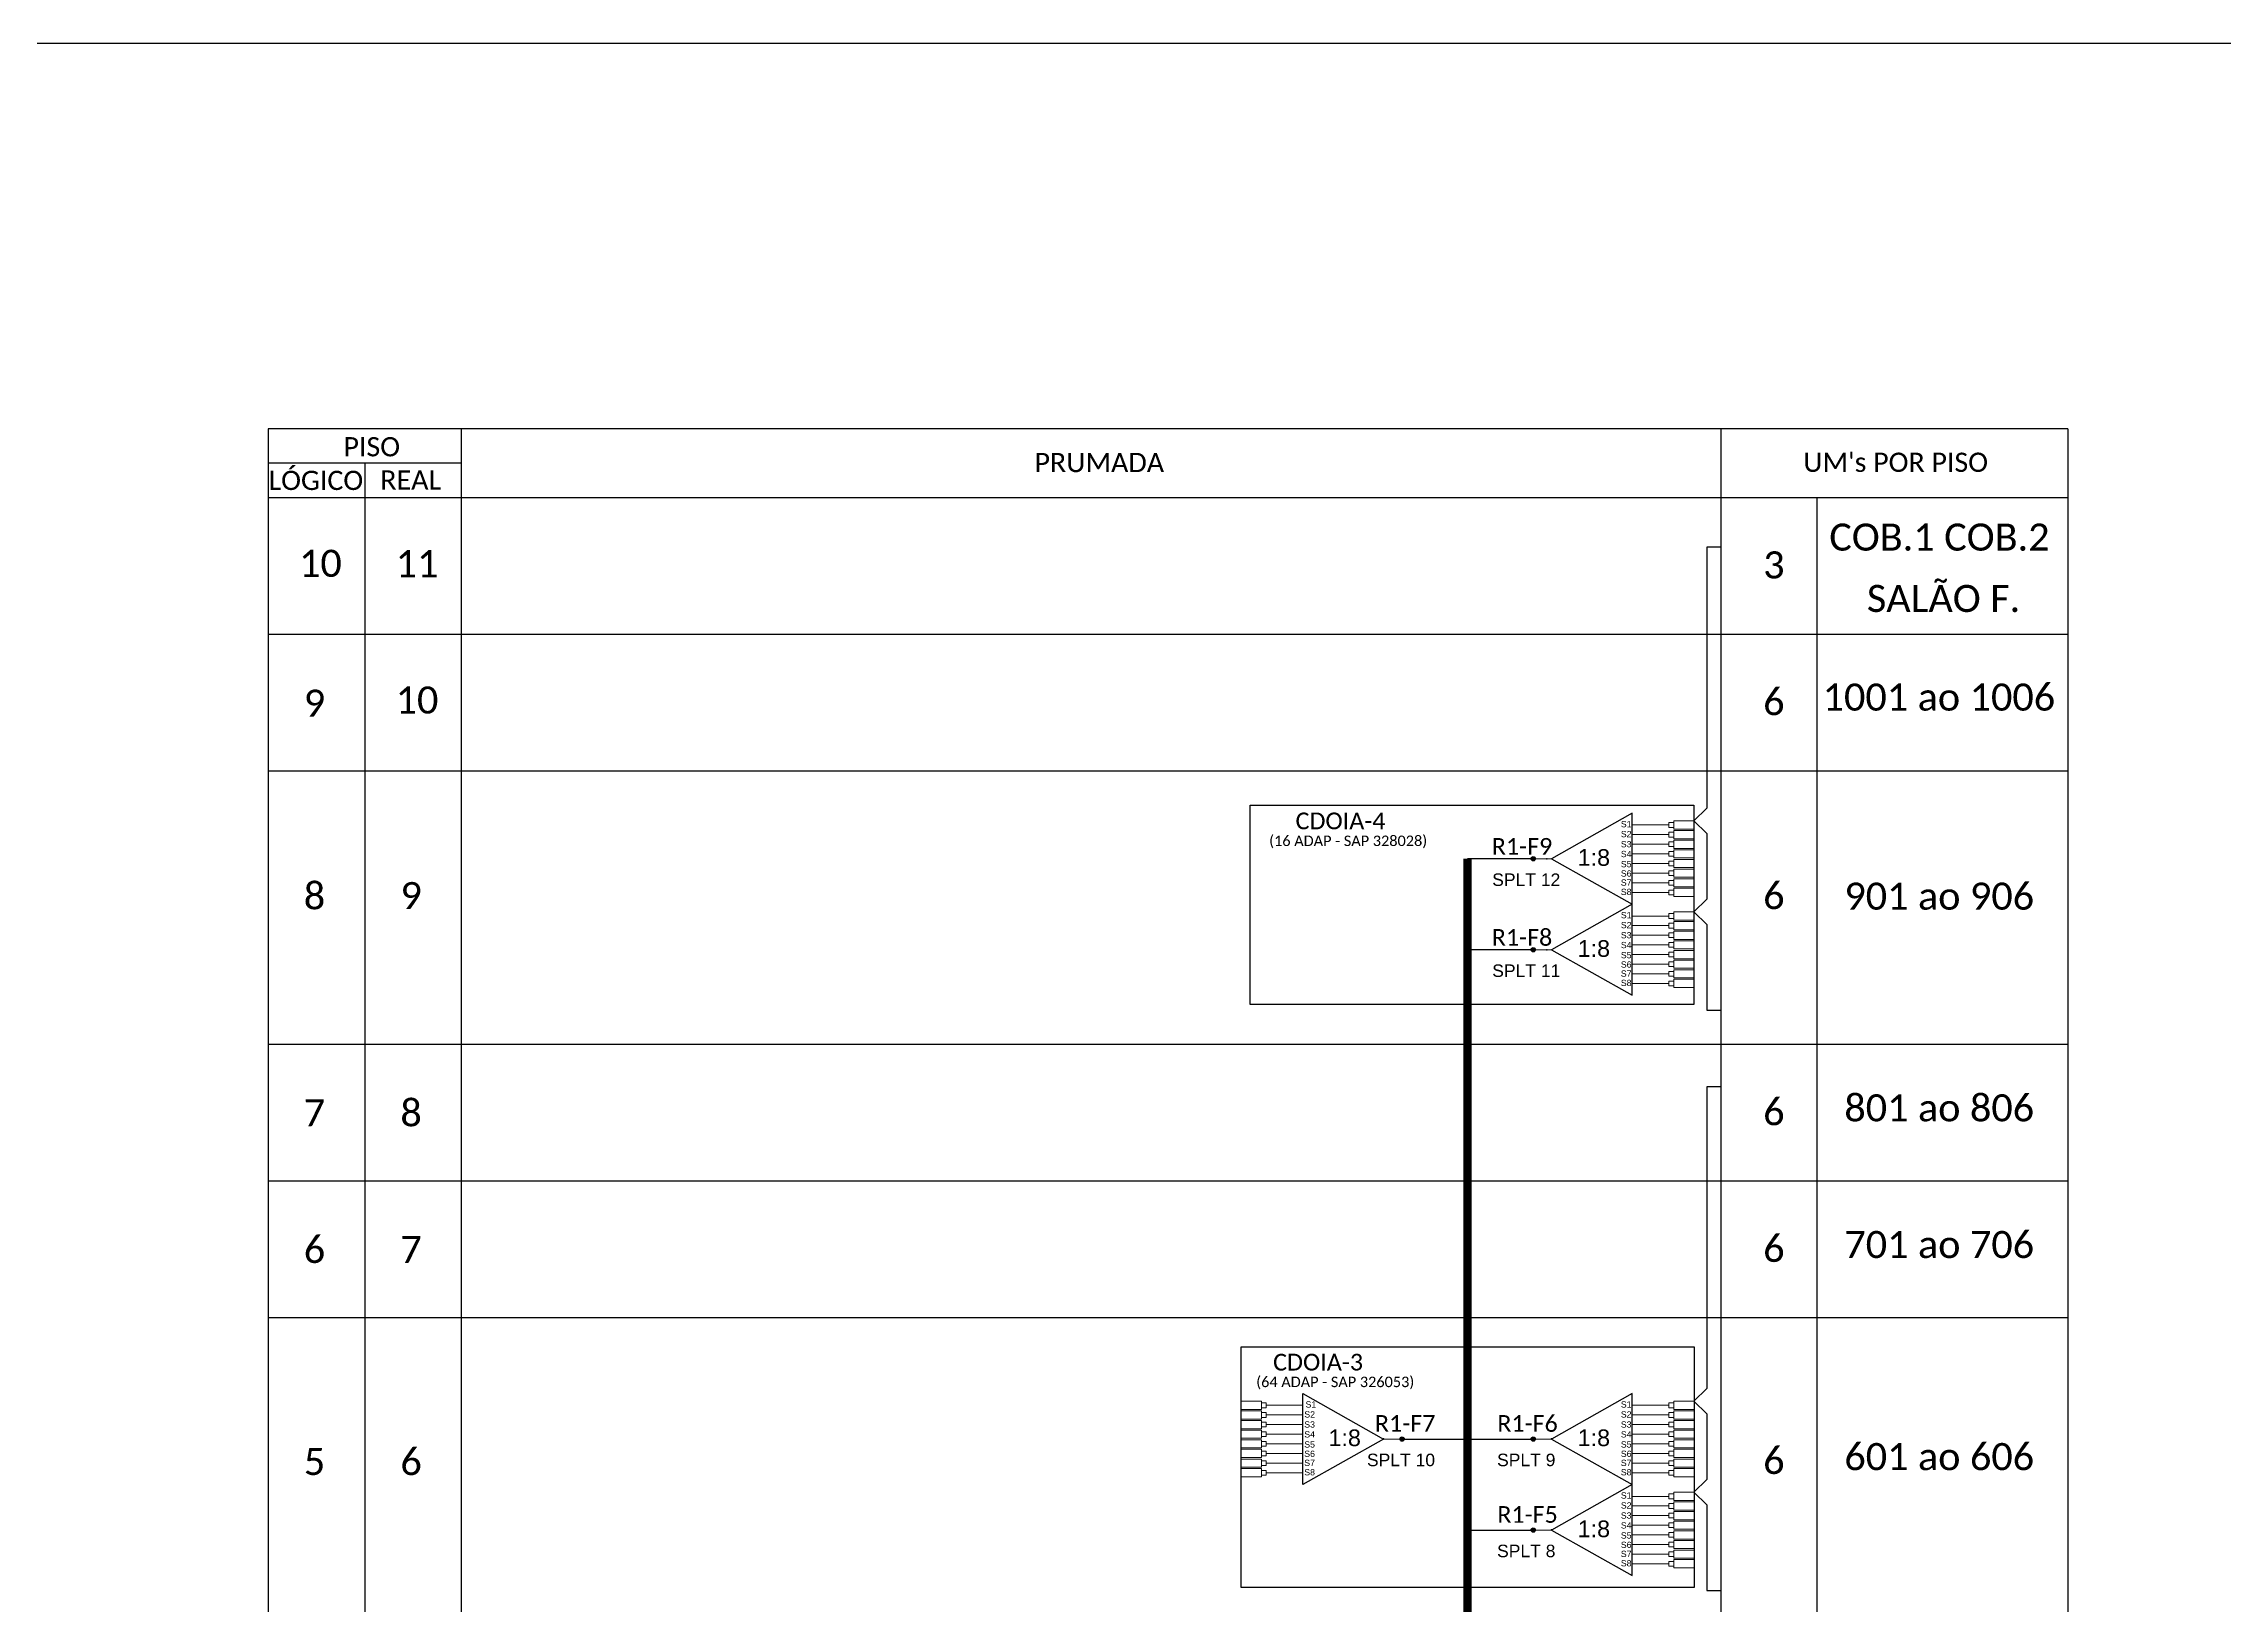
# Model space of a CAD drawing. Extents: x -4 to 837, y 1 to 595.
# Drawn here: x 314.9 to 576, y 408.2 to 595.3 of the extents above; entities that cross this region are included whole.
import ezdxf
from ezdxf.enums import TextEntityAlignment as Align

# ---------------------------------------------------------------- set-up
doc = ezdxf.new("R2010")
doc.units = 0
doc.styles.add('ARIAL', font='arial.ttf')
doc.styles.add('WMF-Calibri0', font='calibri.ttf')

# ---------------------------------------------------------------- blocks, each defined once
blk = doc.blocks.new('SPLT_1-8_SC-APC')
at = {"color": 1}
blk.add_lwpolyline([(-7.37, -2.1), (-17.04, -7.55), (-7.37, -13), (-7.37, -2.1)], dxfattribs=at)
at = {"color": 3, "lineweight": 0}
for points in [[(-2.99, -3.51), (-7.37, -3.51)], [(-7.37, -4.66), (-2.99, -4.66)], [(-2.41, -3.02), (-2.41, -4)], [(-2.41, -3.02), (0, -3.02)], [(-2.41, -4), (0, -4)], [(-2.41, -4.17), (-2.41, -5.16)], [(-2.41, -4.17), (0, -4.17)], [(-2.41, -5.16), (0, -5.16)], [(-7.37, -5.82), (-2.99, -5.82)], [(-7.37, -6.97), (-2.99, -6.97)], [(-2.41, -5.32), (-2.41, -6.31)], [(-2.41, -5.32), (0, -5.32)], [(-2.41, -6.31), (0, -6.31)], [(-2.41, -6.48), (-2.41, -7.46)], [(-2.41, -6.48), (0, -6.48)], [(-2.41, -7.46), (0, -7.46)], [(-2.41, -7.63), (-2.41, -8.62)], [(-2.41, -7.63), (0, -7.63)], [(-7.37, -8.12), (-2.99, -8.12)], [(-7.37, -9.28), (-2.99, -9.28)], [(-7.37, -10.43), (-2.99, -10.43)], [(-2.41, -8.62), (0, -8.62)], [(-2.41, -8.78), (-2.41, -9.77)], [(-2.41, -8.78), (0, -8.78)], [(-2.41, -9.77), (0, -9.77)], [(-2.41, -9.94), (-2.41, -10.92)], [(-2.41, -9.94), (0, -9.94)], [(-7.37, -11.58), (-2.99, -11.58)], [(-2.41, -10.92), (0, -10.92)], [(-2.41, -11.09), (-2.41, -12.08)], [(-2.41, -11.09), (0, -11.09)], [(-2.41, -12.08), (0, -12.08)]]:
    blk.add_lwpolyline(points, dxfattribs=at)
for points in [[(-2.99, -3.22), (-2.41, -3.22), (-2.41, -3.8), (-2.99, -3.8)], [(-2.99, -4.38), (-2.41, -4.38), (-2.41, -4.95), (-2.99, -4.95)], [(-2.99, -5.53), (-2.41, -5.53), (-2.41, -6.1), (-2.99, -6.1)], [(-2.99, -6.68), (-2.41, -6.68), (-2.41, -7.26), (-2.99, -7.26)], [(-2.99, -7.84), (-2.41, -7.84), (-2.41, -8.41), (-2.99, -8.41)], [(-2.99, -8.99), (-2.41, -8.99), (-2.41, -9.56), (-2.99, -9.56)], [(-2.99, -10.14), (-2.41, -10.14), (-2.41, -10.72), (-2.99, -10.72)], [(-2.99, -11.3), (-2.41, -11.3), (-2.41, -11.87), (-2.99, -11.87)]]:
    blk.add_lwpolyline(points, close=True, dxfattribs=at)
at = {"color": 1, "lineweight": 0}
blk.add_lwpolyline([(-17.04, -7.55), (-19.26, -7.55)], dxfattribs=at)
at = {"color": 1, "style": 'ARIAL'}
for s, height, p in [('S1', 0.75, (-8.74, -3.78)), ('S2', 0.75, (-8.74, -4.97)), ('1:8', 2, (-13.91, -8.4)), ('S3', 0.75, (-8.74, -6.18)), ('S4', 0.75, (-8.74, -7.36)), ('S5', 0.75, (-8.74, -8.57)), ('S6', 0.75, (-8.74, -9.69)), ('S7', 0.75, (-8.74, -10.78)), ('S8', 0.75, (-8.74, -11.9))]:
    blk.add_text(s, height=height, dxfattribs=at).set_placement(p)
blk = doc.blocks.new('SPLITTER_')
blk.add_point((0, 0))
at = {"style": 'ARIAL', "flags": 4}
blk.add_attdef('SPLT', (0, -3.26), '', height=1.5, dxfattribs=at)
blk = doc.blocks.new('SPLT_1-8_SC-APC_ESQ')
at = {"color": 1}
blk.add_lwpolyline([(7.37, -2.1), (17.04, -7.55), (7.37, -13), (7.37, -2.1)], dxfattribs=at)
at = {"color": 3, "lineweight": 0}
for points in [[(2.41, -3.02), (0, -3.02)], [(2.41, -4), (0, -4)], [(2.41, -4.17), (0, -4.17)], [(2.41, -5.16), (0, -5.16)], [(2.41, -3.02), (2.41, -4)], [(2.41, -4.17), (2.41, -5.16)], [(2.99, -3.51), (7.37, -3.51)], [(7.37, -4.66), (2.99, -4.66)], [(2.41, -5.32), (0, -5.32)], [(2.41, -6.31), (0, -6.31)], [(2.41, -6.48), (0, -6.48)], [(2.41, -7.46), (0, -7.46)], [(2.41, -7.63), (0, -7.63)], [(2.41, -5.32), (2.41, -6.31)], [(2.41, -6.48), (2.41, -7.46)], [(2.41, -7.63), (2.41, -8.62)], [(7.37, -5.82), (2.99, -5.82)], [(7.37, -6.97), (2.99, -6.97)], [(2.41, -8.62), (0, -8.62)], [(2.41, -8.78), (0, -8.78)], [(2.41, -9.77), (0, -9.77)], [(2.41, -9.94), (0, -9.94)], [(2.41, -8.78), (2.41, -9.77)], [(2.41, -9.94), (2.41, -10.92)], [(7.37, -8.12), (2.99, -8.12)], [(7.37, -9.28), (2.99, -9.28)], [(7.37, -10.43), (2.99, -10.43)], [(2.41, -10.92), (0, -10.92)], [(2.41, -11.09), (0, -11.09)], [(2.41, -12.08), (0, -12.08)], [(2.41, -11.09), (2.41, -12.08)], [(7.37, -11.58), (2.99, -11.58)]]:
    blk.add_lwpolyline(points, dxfattribs=at)
for points in [[(2.99, -3.22), (2.41, -3.22), (2.41, -3.8), (2.99, -3.8)], [(2.99, -4.38), (2.41, -4.38), (2.41, -4.95), (2.99, -4.95)], [(2.99, -5.53), (2.41, -5.53), (2.41, -6.1), (2.99, -6.1)], [(2.99, -6.68), (2.41, -6.68), (2.41, -7.26), (2.99, -7.26)], [(2.99, -7.84), (2.41, -7.84), (2.41, -8.41), (2.99, -8.41)], [(2.99, -8.99), (2.41, -8.99), (2.41, -9.56), (2.99, -9.56)], [(2.99, -10.14), (2.41, -10.14), (2.41, -10.72), (2.99, -10.72)], [(2.99, -11.3), (2.41, -11.3), (2.41, -11.87), (2.99, -11.87)]]:
    blk.add_lwpolyline(points, close=True, dxfattribs=at)
at = {"color": 1, "lineweight": 0}
blk.add_lwpolyline([(17.04, -7.55), (19.26, -7.55)], dxfattribs=at)
at = {"color": 1, "style": 'ARIAL'}
for s, height, p in [('S2', 0.75, (7.56, -4.97)), ('S1', 0.75, (7.7, -3.78)), ('S5', 0.75, (7.55, -8.57)), ('S3', 0.75, (7.55, -6.18)), ('S4', 0.75, (7.55, -7.36)), ('1:8', 2, (10.45, -8.4)), ('S6', 0.75, (7.55, -9.69)), ('S7', 0.75, (7.55, -10.78)), ('S8', 0.75, (7.55, -11.9))]:
    blk.add_text(s, height=height, dxfattribs=at).set_placement(p)

msp = doc.modelspace()

# ---------------------------------------------------------------- hatches: boundary and pattern name
h = msp.add_hatch(color=3)
h.dxf.hatch_style = 1
edge = h.paths.add_edge_path()
edge.add_arc((493.24, 497.64), 0.256, 0, 360)
h = msp.add_hatch(color=3)
h.dxf.hatch_style = 1
edge = h.paths.add_edge_path()
edge.add_arc((493.24, 486.74), 0.256, 0, 360)
h = msp.add_hatch(color=3)
h.dxf.hatch_style = 1
edge = h.paths.add_edge_path()
edge.add_arc((477.53, 428.14), 0.256, 0, 360)
h = msp.add_hatch(color=3)
h.dxf.hatch_style = 1
edge = h.paths.add_edge_path()
edge.add_arc((493.24, 428.14), 0.256, 0, 360)
h = msp.add_hatch(color=3)
h.dxf.hatch_style = 1
edge = h.paths.add_edge_path()
edge.add_arc((493.24, 417.24), 0.256, 0, 360)

# ---------------------------------------------------------------- linework, layer by layer
for p, q in [((837.17, 595.26), (-3.83, 595.26)), ((341.75, 549.13), (341.75, 247.49)), ((557.28, 549.13), (557.28, 247.49))]:
    msp.add_line(p, q)
at = {"color": 0}
for points in [[(557.28, 549.13), (341.75, 549.13)], [(364.89, 545.02), (341.75, 545.02)]]:
    msp.add_lwpolyline(points, dxfattribs=at)
for points in [[(364.89, 247.49), (364.89, 549.13)], [(515.69, 549.13), (515.69, 247.49)], [(353.32, 545.02), (353.32, 247.49)], [(341.75, 540.91), (557.28, 540.91)], [(527.26, 247.49), (527.26, 540.91)], [(341.75, 524.54), (557.28, 524.54)], [(341.75, 508.16), (557.28, 508.16)], [(341.75, 475.42), (557.28, 475.42)], [(341.75, 459.05), (557.28, 459.05)], [(341.75, 442.68), (557.28, 442.68)]]:
    msp.add_lwpolyline(points)
at = {"color": 3}
for points in [[(515.7, 534.97), (514.05, 534.97), (514.04, 503.68), (512.47, 502.17), (514.04, 500.66), (514.04, 492.78), (512.47, 491.27), (514.04, 489.76), (514.04, 479.49), (515.69, 479.49)], [(515.7, 470.33), (514.05, 470.33), (514.04, 434.18), (512.47, 432.67), (514.04, 431.16), (514.04, 423.28), (512.47, 421.77), (514.04, 420.26), (514.04, 409.99), (515.69, 409.99)]]:
    msp.add_lwpolyline(points, dxfattribs=at)
at = {"color": 1}
for points in [[(459.34, 504.07), (512.47, 504.07), (512.47, 480.18), (459.34, 480.18)], [(458.27, 439.19), (512.5, 439.19), (512.5, 410.37), (458.27, 410.37)]]:
    msp.add_lwpolyline(points, close=True, dxfattribs=at)
at = {"color": 5, "const_width": 1}
msp.add_lwpolyline([(485.37, 497.64), (485.37, 301.71), (481.77, 301.71), (481.77, 295.98)], dxfattribs=at)
at = {"color": 5}
for points in [[(493.21, 497.64), (485.37, 497.64)], [(493.21, 486.74), (485.37, 486.74)], [(477.53, 428.14), (493.21, 428.14)], [(485.37, 417.24), (493.21, 417.24)]]:
    msp.add_lwpolyline(points, dxfattribs=at)
at = {"color": 3}
for centre in [(493.24, 497.64), (493.24, 486.74), (477.53, 428.14), (493.24, 428.14), (493.24, 417.24)]:
    msp.add_circle(centre, 0.256, dxfattribs=at)

# ---------------------------------------------------------------- block references
for p in [(512.47, 505.19), (512.47, 494.29), (512.47, 435.69), (512.47, 424.79)]:
    msp.add_blockref('SPLT_1-8_SC-APC', p, dxfattribs=at)
ref = msp.add_blockref('SPLITTER_', (494.86, 497.64), dxfattribs=dict(xscale=-1))
ref.add_attrib('SPLT', 'SPLT 12', (488.33, 494.38), dxfattribs={"height": 1.5, "style": 'ARIAL'})
ref = msp.add_blockref('SPLITTER_', (494.86, 486.74), dxfattribs=dict(xscale=-1))
ref.add_attrib('SPLT', 'SPLT 11', (488.33, 483.48), dxfattribs={"height": 1.5, "style": 'ARIAL'})
msp.add_blockref('SPLT_1-8_SC-APC_ESQ', (458.27, 435.69))
ref = msp.add_blockref('SPLITTER_', (475.3, 428.15))
ref.add_attrib('SPLT', 'SPLT 10', (473.33, 424.89), dxfattribs={"height": 1.5, "style": 'ARIAL'})
ref = msp.add_blockref('SPLITTER_', (495.44, 428.15), dxfattribs=dict(xscale=-1))
ref.add_attrib('SPLT', 'SPLT 9', (488.91, 424.89), dxfattribs={"height": 1.5, "style": 'ARIAL'})
ref = msp.add_blockref('SPLITTER_', (495.44, 417.25), dxfattribs=dict(xscale=-1))
ref.add_attrib('SPLT', 'SPLT 8', (488.91, 413.99), dxfattribs={"height": 1.5, "style": 'ARIAL'})

# ---------------------------------------------------------------- texts
at = {"color": 0, "style": 'WMF-Calibri0'}
for s, p in [('     PISO', (346.71, 545.83)), ('PRUMADA', (433.52, 543.94)), ("UM's POR PISO", (525.58, 543.97)), ('  LÓGICO', (340.17, 541.8)), ('    REAL', (351.93, 541.85))]:
    msp.add_text(s, height=2.3, dxfattribs=at).set_placement(p)
at = {"color": 7, "style": 'WMF-Calibri0'}
for s, p in [('COB.1 COB.2', (528.7, 534.54)), ('SALÃO F.', (533.2, 527.19)), ('1001 ao 1006', (527.9, 515.38)), ('901 ao 906', (530.5, 491.54)), ('801 ao 806', (530.5, 466.19)), ('701 ao 706', (530.5, 449.82)), ('601 ao 606', (530.5, 424.42))]:
    msp.add_text(s, height=3.24, dxfattribs=at).set_placement(p)
for s, p in [('10', (348, 533.02)), ('11', (359.57, 532.98)), ('10', (359.57, 516.65))]:
    msp.add_text(s, height=3.24, dxfattribs=at).set_placement(p, align=Align.MIDDLE_CENTER)
at = {"color": 1, "style": 'WMF-Calibri0'}
for s, p in [('CDOIA-4', (464.78, 501.17)), ('CDOIA-3', (462.09, 436.35))]:
    msp.add_text(s, height=2, dxfattribs=at).set_placement(p)
for s, p in [('(16 ADAP - SAP 328028)', (471.08, 499.16)), ('(64 ADAP - SAP 326053)', (469.53, 434.36))]:
    msp.add_text(s, height=1.25, dxfattribs=at).set_placement(p, align=Align.CENTER)
at = {"color": 5, "style": 'WMF-Calibri0'}
for s, p in [('R1-F9', (488.28, 498.12)), ('R1-F8', (488.28, 487.22)), ('R1-F7', (474.28, 429.01)), ('R1-F6', (488.94, 429.01)), ('R1-F5', (488.94, 418.11))]:
    msp.add_text(s, height=2, dxfattribs=at).set_placement(p)
at = {"color": 7, "style": 'WMF-Calibri0', "flags": 4}
for tag, p in [('3', (522.06, 532.83)), ('9', (347.29, 516.27)), ('6', (522.06, 516.46)), ('8', (347.29, 493.21)), ('9', (358.86, 493.22)), ('6', (522.06, 493.23)), ('7', (347.29, 467.22)), ('8', (358.86, 467.22)), ('6', (522.06, 467.35)), ('6', (347.29, 450.85)), ('7', (358.86, 450.85)), ('6', (522.06, 450.98)), ('5', (347.29, 425.45)), ('6', (358.86, 425.45)), ('6', (522.06, 425.58))]:
    msp.add_attdef(tag, text='XX', height=3.24, dxfattribs=at).set_placement(p, align=Align.MIDDLE_CENTER)

doc.saveas('drawing.dxf')
